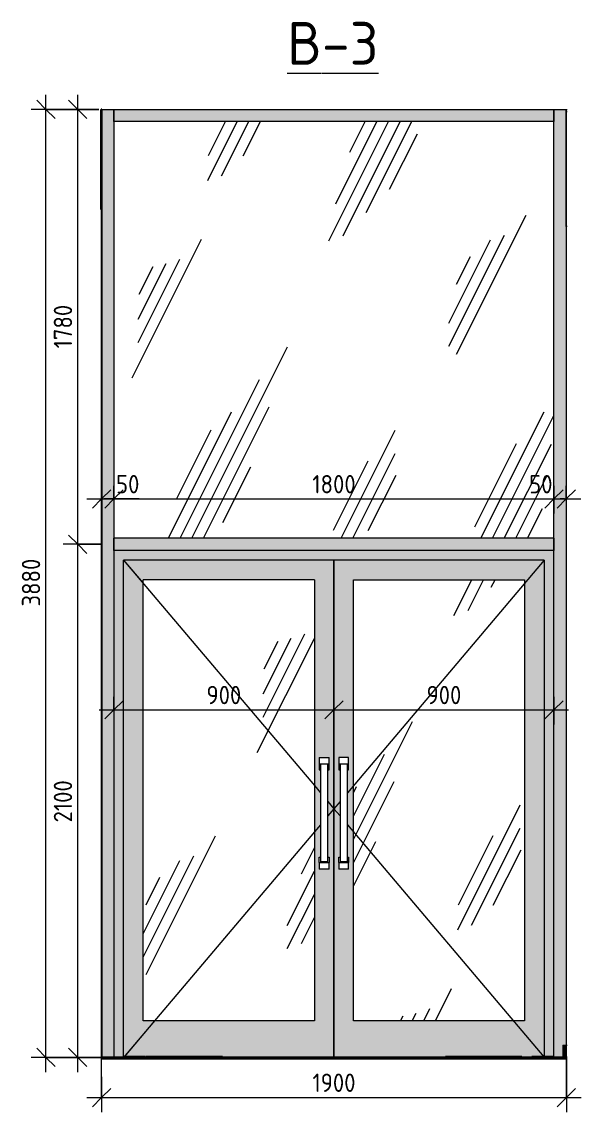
# Model space of a CAD drawing. Header units: millimetres. Extents: x 10994 to 23019, y 8176 to 23645.
# Drawn here: x 10994 to 13281, y 8176 to 12638 of the extents above; entities that cross this region are included whole.
import ezdxf

# ---------------------------------------------------------------- set-up
doc = ezdxf.new("R2010")
doc.units = ezdxf.units.MM
for name, color, linetype, lineweight in [('A-ANNO-DIMS', 7, 'Continuous', 9), ('A-ANNO-DIMS-50', 7, 'Continuous', 9), ('A-DETL', 7, 'Continuous', 9), ('A-DOOR', 7, 'Continuous', 9), ('A-FLOR', 7, 'Continuous', 9), ('A-GENM', 7, 'Continuous', 9), ('A-GLAZ-CURT', 7, 'Continuous', 9), ('A-GLAZ-CWMG', 7, 'Continuous', 9), ('A-WALL-PATT', 7, 'Continuous', 9), ('I-WALL', 7, 'Continuous', 9)]:
    doc.layers.add(name, color=color, linetype=linetype, lineweight=lineweight)
for name, color, linetype, lineweight, true_color in [('A-DOOR-GLAZ', 7, 'Continuous', 9, 0x8080ff), ('A-FLOR-1', 7, 'Continuous', 9, 0x787878), ('A-FLOR-FNSH-1', 7, 'Continuous', 35, 0x3c3c3c), ('A-FLOR-FNSH-2', 7, 'Continuous', 25, 0x3c3c3c), ('A-WALL-1', 7, 'Continuous', 25, 0x3c3c3c), ('G-ANNO-TEXT-1', 7, 'Continuous', 9, 0x3c3c3c), ('I-WALL-1', 7, 'Continuous', 9, 0x787878)]:
    doc.layers.add(name, color=color, linetype=linetype, lineweight=lineweight, true_color=true_color)
doc.styles.add('GOST Common', font='GOST_Common.ttf', dxfattribs={"height": 175})
doc.styles.add('ISOCPEUR', font='isocpeur.ttf', dxfattribs={"width": 0.9, "height": 75})
doc.dimstyles.new('ISO-1_5', dxfattribs={"dimscale": 304.8, "dimtxt": 74.698588, "dimasz": 0.246063, "dimexe": 0.19685, "dimexo": 0, "dimgap": 0, "dimtad": 1, "dimdec": 0, "dimrnd": 10, "dimzin": 0, "dimdsep": 46, "dimtxsty": 'ISOCPEUR', "dimblk1": 'OBLIQUE', "dimblk2": 'OBLIQUE', "dimsah": 1, "dimcen": 0.09, "dimdle": 0.19685, "dimazin": 0, "dimtfac": 1, "dimtdec": 4, "dimtix": 1, "dimtmove": 0, "dimatfit": 3, "dimfxl": 1, "dimtvp": 1, "dimtolj": 1, "dimtzin": 0, "dimarcsym": 2})
doc.dimstyles.new('ISO-1_5_1', dxfattribs={"dimscale": 304.8, "dimtxt": 74.698588, "dimasz": 0.246063, "dimexe": 0.19685, "dimexo": 0, "dimgap": 0, "dimtad": 1, "dimdec": 0, "dimrnd": 10, "dimzin": 0, "dimdsep": 46, "dimtxsty": 'ISOCPEUR', "dimblk1": 'OBLIQUE', "dimblk2": 'OBLIQUE', "dimsah": 1, "dimcen": 0.09, "dimdle": 0.19685, "dimazin": 0, "dimtfac": 1, "dimtdec": 4, "dimtix": 1, "dimtmove": 1, "dimatfit": 3, "dimfxl": 1, "dimtvp": 1, "dimtolj": 1, "dimtzin": 0, "dimarcsym": 2})
pattern_1 = [(63.435, (12275.5, 63.5), (-511.17, 1533.5), [635, -381, 635, -381, -807.81]), (63.435, (12275.5, 63.5), (-511.17, 1533.5), [-2032, 254, -553.8]), (63.435, (12243.7, 95.2), (-511.17, 1533.5), [508, -635, 381, -381, -934.81]), (63.435, (12243.7, 95.2), (-511.17, 1533.5), [-1905, 444.5, -490.3]), (63.435, (12243.7, 190.5), (-511.17, 1533.5), [381, -762, 254, -381, -1061.81]), (63.435, (12243.7, 190.5), (-511.17, 1533.5), [-1778, 571.5, -490.3]), (63.435, (12339, 95.2), (-511.17, 1533.5), [381, -762, 317.5, -12809.3]), (63.435, (12434.2, 190.5), (-511.17, 1533.5), [190.5, -952.5, 127, -12999.8]), (63.435, (12275.5, 349.2), (-511.17, 1533.5), [127, -952.5, 127, -508, -1125.31]), (63.435, (12275.5, 349.2), (-511.17, 1533.5), [-1714.5, 317.5, -807.8]), (63.435, (12847, 254), (-511.17, 1533.5), [635, -952.5, 762, -503.01]), (63.435, (12847, 158.8), (-511.17, 1533.5), [889, -635, 952.5, -376.01]), (63.435, (12910.5, 190.5), (-511.17, 1533.5), [1016, -508, 762, -553.81]), (63.435, (13005.7, 285.8), (-511.17, 1533.5), [635, -889, 508, -807.81]), (63.435, (12910.5, 476.2), (-511.17, 1533.5), [317.5, -1270, 381, -871.31]), (63.435, (13101, 381), (-511.17, 1533.5), [254, -1270, 254, -1061.81])]

# ---------------------------------------------------------------- blocks, each defined once
blk = doc.blocks.new('Плинтус - Плинтус светлый _сад_-33412388-В-3 3 этаж')
at = {"layer": 'A-GENM'}
blk.add_hatch(color=256, dxfattribs=at).paths.add_polyline_path([(13206.2, 8400), (13223.3, 8400), (13223.3, 8450), (13206.2, 8450)])
for q in [(13223.3, 8450), (13206.2, 8400)]:
    blk.add_line((13206.2, 8450), q, dxfattribs=at)
blk = doc.blocks.new('Дверь_Витражная_остекление_ - ВВ-7 остекление-32356329-В-3 3 этаж')
at = {"layer": 'A-DOOR'}
blk.add_hatch(color=256, dxfattribs=at).paths.add_polyline_path([(11370, 8400), (11410, 8400.5), (11410, 10435), (13130, 10435), (13130, 8402), (13170, 8402), (13170, 10475), (11370, 10475), (11370, 8400.2)])
h = blk.add_hatch(color=256, dxfattribs=at)
h.paths.add_polyline_path([(11455, 8402), (12270, 8402), (12270, 10435), (11410, 10435), (11410, 8402), (11411.1, 8402)])
h.paths.add_polyline_path([(12190, 8550), (11490, 8550), (11490, 10355), (12190, 10355), (12190, 8880.1)])
h.paths.add_polyline_path([(12210, 9170), (12210, 9220), (12215, 9220), (12215, 9577.5), (12210, 9577.5), (12210, 9627.5), (12250, 9627.5), (12250, 9577.5), (12245, 9577.5), (12245, 9220), (12250, 9220), (12250, 9170), (12210.7, 9170)])
h = blk.add_hatch(color=256, dxfattribs=at)
h.paths.add_polyline_path([(13050, 8400), (13080, 8400), (13080, 8402), (13130, 8402.5), (13130, 10435), (12270, 10435), (12270, 8402), (13038.4, 8402), (13038.4, 8400), (13043.6, 8400)])
h.paths.add_polyline_path([(12747.1, 8550), (12350, 8550), (12350, 10355), (13050, 10355), (13050, 8550)])
h.paths.add_polyline_path([(12310, 9170), (12290, 9170), (12290, 9220), (12295, 9220), (12295, 9577.5), (12290, 9577.5), (12290, 9627.5), (12330, 9627.5), (12330, 9577.5), (12325, 9577.5), (12325, 9220), (12330, 9220), (12330, 9170), (12315.2, 9170)])
h = blk.add_hatch(dxfattribs=at)
h.set_pattern_fill('FP_3', color=256, style=0, pattern_type=2)
h.set_pattern_definition(pattern_1)
h.paths.add_polyline_path([(12190, 8550), (12190, 10355), (11490, 10355), (11490, 8550), (11794.8, 8550)])
h = blk.add_hatch(dxfattribs=at)
h.set_pattern_fill('FP_3', color=256, style=0, pattern_type=2)
h.set_pattern_definition(pattern_1)
h.paths.add_polyline_path([(13050, 8550), (13050, 10355), (12350, 10355), (12350, 8550), (12747.1, 8550)])
for p, q in [((11410, 8402), (11410, 10435)), ((12270, 10435), (11410, 10435)), ((11410, 10435), (11490, 10340.3)), ((12270, 10435), (12270, 8402)), ((13130, 10435), (12270, 10435)), ((12270, 8402), (12270, 10435)), ((13130, 10435), (12325, 9482.6)), ((13130, 10435), (13130, 8402)), ((12350, 8550), (12350, 10355)), ((12350, 10355), (13050, 10355)), ((13050, 10355), (13050, 8550)), ((12210, 9627.5), (12210, 9600)), ((12210, 9627.5), (12250, 9627.5)), ((12250, 9600), (12210, 9600)), ((12210, 9600), (12210, 9577.5)), ((12215, 9600), (12215, 9200)), ((12245, 9200), (12245, 9600)), ((12250, 9600), (12250, 9627.5)), ((12250, 9577.5), (12250, 9600)), ((12290, 9627.5), (12290, 9600)), ((12330, 9627.5), (12290, 9627.5)), ((12330, 9600), (12290, 9600)), ((12290, 9600), (12290, 9577.5)), ((12295, 9600), (12295, 9200)), ((12325, 9200), (12325, 9600)), ((12330, 9600), (12330, 9627.5)), ((12330, 9577.5), (12330, 9600)), ((12210, 9577.5), (12215, 9577.5)), ((12245, 9577.5), (12250, 9577.5)), ((12290, 9577.5), (12295, 9577.5)), ((12325, 9577.5), (12330, 9577.5)), ((12190, 9512.2), (12215, 9482.6)), ((12245, 9447.1), (12270, 9417.5)), ((12270, 9417.5), (12245, 9387.9)), ((12295, 9447.1), (12270, 9417.5)), ((12270, 9417.5), (12295, 9387.9)), ((12215, 9352.4), (12190, 9322.8)), ((12325, 9352.4), (13128.3, 8402)), ((12210, 9197.5), (12210, 9220)), ((12210, 9220), (12215, 9220)), ((12210, 9197.5), (12210, 9170)), ((12210, 9197.5), (12250, 9197.5)), ((12245, 9200), (12215, 9200)), ((12245, 9220), (12250, 9220)), ((12250, 9220), (12250, 9197.5)), ((12250, 9170), (12250, 9197.5)), ((12290, 9197.5), (12290, 9220)), ((12290, 9220), (12295, 9220)), ((12290, 9197.5), (12290, 9170)), ((12290, 9197.5), (12330, 9197.5)), ((12325, 9200), (12295, 9200)), ((12325, 9220), (12330, 9220)), ((12330, 9220), (12330, 9197.5)), ((12330, 9170), (12330, 9197.5)), ((12250, 9170), (12210, 9170)), ((12330, 9170), (12290, 9170)), ((11536.8, 8550), (11411.7, 8402)), ((13050, 8550), (12350, 8550))]:
    blk.add_line(p, q, dxfattribs=at)
at = {"layer": 'A-DOOR-GLAZ'}
for p, q in [((12190, 10355), (11490, 10355)), ((11490, 8550), (11490, 10355)), ((12190, 10355), (12190, 8550)), ((12190, 8550), (11490, 8550))]:
    blk.add_line(p, q, dxfattribs=at)
blk = doc.blocks.new('Прямоугольный импост - Импост структурный с накладкой - 160мм Темный-32310142-В-3 3 этаж')
at = {"layer": 'A-GLAZ-CWMG'}
blk.add_hatch(color=256, dxfattribs=at).paths.add_polyline_path([(11320, 8400), (11370, 8400), (11370, 10500), (11320, 10500), (11320, 8403.3)])
blk.add_line((11370, 10500), (11370, 8400), dxfattribs=at)
blk = doc.blocks.new('Прямоугольный импост - Импост структурный с накладкой - 160мм Темный-32349419-В-3 3 этаж')
at = {"layer": 'A-GLAZ-CWMG'}
blk.add_hatch(color=256, dxfattribs=at).paths.add_polyline_path([(13180, 10500), (13220, 10500), (13220, 12280), (13170, 12280), (13170, 10500)])
for p, q in [((13170, 10500), (13170, 12280)), ((13220, 11800), (13220, 12280))]:
    blk.add_line(p, q, dxfattribs=at)
blk = doc.blocks.new('Системная панель - Стекло - 40мм-31922941-В-3 3 этаж')
at = {"layer": 'A-GLAZ-CURT'}
h = blk.add_hatch(dxfattribs=at)
h.set_pattern_fill('FP_3', color=256, style=0, pattern_type=2)
h.set_pattern_definition(pattern_1)
h.paths.add_polyline_path([(11370, 10525), (13170, 10525), (13170, 12230), (11370, 12230), (11370, 11308.9)])
blk = doc.blocks.new('Прямоугольный импост - Импост структурный с накладкой - 160мм Темный-31922943-В-3 3 этаж')
at = {"layer": 'A-GLAZ-CWMG'}
blk.add_hatch(color=256, dxfattribs=at).paths.add_polyline_path([(11370, 10500), (11370, 12280), (11320, 12280), (11320, 10500), (11360, 10500)])
blk.add_line((11370, 12280), (11370, 10500), dxfattribs=at)
blk = doc.blocks.new('Прямоугольный импост - Импост структурный с накладкой - 160мм Темный-32348142-В-3 3 этаж')
at = {"layer": 'A-GLAZ-CWMG'}
blk.add_hatch(color=256, dxfattribs=at).paths.add_polyline_path([(13170, 8400), (13206.2, 8400), (13206.2, 8450), (13220, 8450), (13220, 10500), (13170, 10500), (13170, 8402)])
blk.add_line((13170, 8402), (13170, 10500), dxfattribs=at)
blk = doc.blocks.new('Прямоугольный импост - Импост структурный с накладкой - 160мм Темный-31920698-В-3 3 этаж')
at = {"layer": 'A-GLAZ-CWMG'}
blk.add_hatch(color=256, dxfattribs=at).paths.add_polyline_path([(12271, 10475), (13170, 10475), (13170, 10525), (11370, 10525), (11370, 10475), (12270, 10475)])
for p, q in [((11370, 10475), (11370, 10525)), ((13170, 10525), (11370, 10525)), ((13170, 10525), (13170, 10475)), ((13170, 10475), (11370, 10475))]:
    blk.add_line(p, q, dxfattribs=at)
blk = doc.blocks.new('Прямоугольный импост - Импост структурный с накладкой - 160мм Темный-31920696-В-3 3 этаж')
at = {"layer": 'A-GLAZ-CWMG'}
blk.add_hatch(color=256, dxfattribs=at).paths.add_polyline_path([(13170, 12230), (13170, 12280), (11370, 12280), (11370, 12230), (12271, 12230)])
for p, q in [((11370, 12230), (11370, 12280)), ((13170, 12280), (13170, 12230)), ((13170, 12230), (11370, 12230))]:
    blk.add_line(p, q, dxfattribs=at)
blk = doc.blocks.new('DIMBLOCK1-В-3 3 этаж')
at = {"layer": 'A-ANNO-DIMS-50', "lineweight": 20}
for p, q in [((11222.4, 10500), (11184.9, 10537.5)), ((11222.4, 10500), (11259.9, 10462.5)), ((11222.4, 8400), (11184.9, 8437.5)), ((11222.4, 8400), (11259.9, 8362.5))]:
    blk.add_line(p, q, dxfattribs=at)
at = {"layer": 'A-ANNO-DIMS-50'}
for p, q in [((11320, 10500), (11162.4, 10500)), ((11222.4, 8340), (11222.4, 10500)), ((11222.4, 10500), (11320, 10500)), ((11320, 8400), (11162.4, 8400)), ((11222.4, 8400), (11320, 8400))]:
    blk.add_line(p, q, dxfattribs=at)
at = {"layer": 'A-ANNO-DIMS-50', "color": 0, "insert": (11124.4, 9361.7), "char_height": 75, "width": 212.029, "attachment_point": 1, "rotation": 90, "line_spacing_factor": 1.149209, "style": 'ISOCPEUR'}
blk.add_mtext('2100', dxfattribs=at)
blk = doc.blocks.new('_Oblique')
at = {"color": 0, "linetype": 'ByBlock', "lineweight": -2}
blk.add_line((-0.5, -0.5), (0.5, 0.5), dxfattribs=at)
blk = doc.blocks.new('DIMBLOCK2-В-3 3 этаж')
at = {"layer": 'A-ANNO-DIMS-50', "lineweight": 20}
for p, q in [((11222.4, 12280), (11184.9, 12317.5)), ((11222.4, 12280), (11259.9, 12242.5)), ((11222.4, 10500), (11184.9, 10537.5)), ((11222.4, 10500), (11259.9, 10462.5))]:
    blk.add_line(p, q, dxfattribs=at)
at = {"layer": 'A-ANNO-DIMS-50'}
for p, q in [((11222.4, 10500), (11222.4, 12340)), ((11309.1, 12280), (11162.4, 12280)), ((11222.4, 12280), (11309.1, 12280)), ((11320, 10500), (11162.4, 10500)), ((11222.4, 10500), (11320, 10500))]:
    blk.add_line(p, q, dxfattribs=at)
at = {"layer": 'A-ANNO-DIMS-50', "color": 0, "insert": (11124.4, 11301.7), "char_height": 75, "width": 212.029, "attachment_point": 1, "rotation": 90, "line_spacing_factor": 1.149209, "style": 'ISOCPEUR'}
blk.add_mtext('1780', dxfattribs=at)
blk = doc.blocks.new('DIMBLOCK3-В-3 3 этаж')
at = {"layer": 'A-ANNO-DIMS-50'}
for p, q in [((11370, 9875.5), (11370, 9762.4)), ((11370, 9822.4), (11370, 9875.5)), ((12270, 9875.5), (12270, 9762.4)), ((12270, 9822.4), (12270, 9875.5)), ((11310, 9822.4), (12270, 9822.4))]:
    blk.add_line(p, q, dxfattribs=at)
at = {"layer": 'A-ANNO-DIMS-50', "lineweight": 20}
for p, q in [((11370, 9822.4), (11332.5, 9784.9)), ((11370, 9822.4), (11407.5, 9859.9)), ((12270, 9822.4), (12232.5, 9784.9)), ((12270, 9822.4), (12307.5, 9859.9))]:
    blk.add_line(p, q, dxfattribs=at)
at = {"layer": 'A-ANNO-DIMS-50', "color": 0, "insert": (11748.9, 9920.4), "char_height": 75, "width": 170.658, "attachment_point": 1, "line_spacing_factor": 1.149209, "style": 'ISOCPEUR'}
blk.add_mtext('900', dxfattribs=at)
blk = doc.blocks.new('DIMBLOCK4-В-3 3 этаж')
at = {"layer": 'A-ANNO-DIMS-50'}
for p, q in [((12270, 9875.5), (12270, 9762.4)), ((12270, 9822.4), (12270, 9875.5)), ((13170, 9875.5), (13170, 9762.4)), ((13170, 9822.4), (13170, 9875.5)), ((12270, 9822.4), (13230, 9822.4))]:
    blk.add_line(p, q, dxfattribs=at)
at = {"layer": 'A-ANNO-DIMS-50', "lineweight": 20}
for p, q in [((12270, 9822.4), (12232.5, 9784.9)), ((12270, 9822.4), (12307.5, 9859.9)), ((13170, 9822.4), (13132.5, 9784.9)), ((13170, 9822.4), (13207.5, 9859.9))]:
    blk.add_line(p, q, dxfattribs=at)
at = {"layer": 'A-ANNO-DIMS-50', "color": 0, "insert": (12648.9, 9920.4), "char_height": 75, "width": 170.658, "attachment_point": 1, "line_spacing_factor": 1.149209, "style": 'ISOCPEUR'}
blk.add_mtext('900', dxfattribs=at)
blk = doc.blocks.new('DIMBLOCK5-В-3 3 этаж')
at = {"layer": 'A-ANNO-DIMS-50'}
for p, q in [((11370, 10738.5), (11370, 10625.4)), ((11370, 10685.4), (11370, 10738.5)), ((13170, 10738.5), (13170, 10625.4)), ((13170, 10685.4), (13170, 10738.5)), ((11370, 10685.4), (13170, 10685.4))]:
    blk.add_line(p, q, dxfattribs=at)
at = {"layer": 'A-ANNO-DIMS-50', "lineweight": 20}
for p, q in [((11370, 10685.4), (11407.5, 10722.9)), ((13170, 10685.4), (13207.5, 10722.9)), ((11370, 10685.4), (11332.5, 10647.9)), ((13170, 10685.4), (13132.5, 10647.9))]:
    blk.add_line(p, q, dxfattribs=at)
at = {"layer": 'A-ANNO-DIMS-50', "color": 0, "insert": (12181.7, 10783.4), "char_height": 75, "width": 212.029, "attachment_point": 1, "line_spacing_factor": 1.149209, "style": 'ISOCPEUR'}
blk.add_mtext('1800', dxfattribs=at)
blk = doc.blocks.new('DIMBLOCK6-В-3 3 этаж')
at = {"layer": 'A-ANNO-DIMS-50'}
for p, q in [((13170, 10738.5), (13170, 10625.4)), ((13170, 10685.4), (13170, 10738.5)), ((13220, 10738.5), (13220, 10625.4)), ((13220, 10685.4), (13220, 10738.5)), ((13068.5, 10685.4), (13213.3, 10685.4)), ((13170, 10685.4), (13280, 10685.4)), ((13213.3, 10685.4), (13195, 10685.4))]:
    blk.add_line(p, q, dxfattribs=at)
at = {"layer": 'A-ANNO-DIMS-50', "lineweight": 20}
for p, q in [((13170, 10685.4), (13207.5, 10722.9)), ((13220, 10685.4), (13257.5, 10722.9)), ((13170, 10685.4), (13132.5, 10647.9)), ((13220, 10685.4), (13182.5, 10647.9))]:
    blk.add_line(p, q, dxfattribs=at)
at = {"layer": 'A-ANNO-DIMS-50', "color": 0, "insert": (13068.5, 10783.4), "char_height": 75, "width": 113.772, "attachment_point": 1, "line_spacing_factor": 1.149209, "style": 'ISOCPEUR'}
blk.add_mtext('50', dxfattribs=at)
blk = doc.blocks.new('DIMBLOCK7-В-3 3 этаж')
at = {"layer": 'A-ANNO-DIMS-50'}
for p, q in [((11320, 10738.5), (11320, 10625.4)), ((11320, 10685.4), (11320, 10738.5)), ((11370, 10738.5), (11370, 10625.4)), ((11370, 10685.4), (11370, 10738.5)), ((11260, 10685.4), (11430, 10685.4)), ((11329.1, 10685.4), (11345, 10685.4)), ((11473.9, 10685.4), (11329.1, 10685.4))]:
    blk.add_line(p, q, dxfattribs=at)
at = {"layer": 'A-ANNO-DIMS-50', "lineweight": 20}
for p, q in [((11320, 10685.4), (11357.5, 10722.9)), ((11370, 10685.4), (11407.5, 10722.9)), ((11320, 10685.4), (11282.5, 10647.9)), ((11370, 10685.4), (11332.5, 10647.9))]:
    blk.add_line(p, q, dxfattribs=at)
at = {"layer": 'A-ANNO-DIMS-50', "color": 0, "insert": (11379.1, 10783.4), "char_height": 75, "width": 113.772, "attachment_point": 1, "line_spacing_factor": 1.149209, "style": 'ISOCPEUR'}
blk.add_mtext('50', dxfattribs=at)
blk = doc.blocks.new('DIMBLOCK8-В-3 3 этаж')
at = {"layer": 'A-ANNO-DIMS-50'}
for p, q in [((11320, 8235.7), (11320, 8395)), ((13221.2, 8400), (13221.2, 8175.7)), ((13221.2, 8235.7), (13221.2, 8400)), ((11320, 8320), (11320, 8175.7)), ((11260, 8235.7), (13281.2, 8235.7))]:
    blk.add_line(p, q, dxfattribs=at)
at = {"layer": 'A-ANNO-DIMS-50', "lineweight": 20}
for p, q in [((11320, 8235.7), (11357.5, 8273.2)), ((13221.2, 8235.7), (13258.7, 8273.2)), ((11320, 8235.7), (11282.5, 8198.2)), ((13221.2, 8235.7), (13183.7, 8198.2))]:
    blk.add_line(p, q, dxfattribs=at)
at = {"layer": 'A-ANNO-DIMS-50', "color": 0, "insert": (12182.3, 8333.7), "char_height": 75, "width": 212.029, "attachment_point": 1, "line_spacing_factor": 1.149209, "style": 'ISOCPEUR'}
blk.add_mtext('1900', dxfattribs=at)
blk = doc.blocks.new('DIMBLOCK9-В-3 3 этаж')
at = {"layer": 'A-ANNO-DIMS-50', "lineweight": 20}
for p, q in [((11091.9, 12280), (11054.4, 12317.5)), ((11091.9, 12280), (11129.4, 12242.5)), ((11091.9, 8400), (11054.4, 8437.5)), ((11091.9, 8400), (11129.4, 8362.5))]:
    blk.add_line(p, q, dxfattribs=at)
at = {"layer": 'A-ANNO-DIMS-50'}
for p, q in [((11091.9, 8340), (11091.9, 12340)), ((11309.1, 12280), (11031.9, 12280)), ((11091.9, 12280), (11309.1, 12280)), ((11320, 8400), (11031.9, 8400)), ((11091.9, 8400), (11320, 8400))]:
    blk.add_line(p, q, dxfattribs=at)
at = {"layer": 'A-ANNO-DIMS-50', "color": 0, "insert": (10993.9, 10245.2), "char_height": 75, "width": 227.543, "attachment_point": 1, "rotation": 90, "line_spacing_factor": 1.149209, "style": 'ISOCPEUR'}
blk.add_mtext('3880', dxfattribs=at)

msp = doc.modelspace()

# ---------------------------------------------------------------- hatches: boundary and pattern name
at = {"layer": 'A-FLOR'}
for points in [[(11500, 8400), (11501.6, 8400), (11501.6, 8402), (11500, 8402), (11500, 8401.1)], [(11902.8, 8400), (12270, 8400), (12270, 8402), (11814, 8402), (11814, 8400)], [(12726, 8400), (12726, 8402), (12270, 8402), (12270, 8400), (12637.3, 8400)]]:
    msp.add_hatch(color=256, dxfattribs=at).paths.add_polyline_path(points)
at = {"layer": 'A-FLOR-1'}
h = msp.add_hatch(color=256, dxfattribs=at)
h.paths.add_polyline_path([(11814, 8400), (11814, 8402), (11501.6, 8402), (11501.6, 8400), (11794.8, 8400)])
h.paths.add_polyline_path([(13038.4, 8400), (13038.4, 8402), (12726, 8402), (12726, 8400), (12747.1, 8400)])
h.paths.add_polyline_path([(11490, 8400), (11500, 8400), (11500, 8402), (11410, 8402), (11410, 8400)])
h.paths.add_polyline_path([(13130, 8400), (13170, 8400), (13170, 8402), (13080, 8402), (13080, 8400)])
at = {"layer": 'A-WALL-PATT'}
msp.add_hatch(color=256, dxfattribs=at).paths.add_polyline_path([(13222.4, 8450), (13223.3, 8450), (13223.3, 11800), (13220, 11800), (13220, 8450)])
at = {"layer": 'I-WALL'}
msp.add_hatch(color=256, dxfattribs=at).paths.add_polyline_path([(13223.3, 12270), (13223.3, 12280), (13220, 12280), (13220, 12270)])
at = {"layer": 'I-WALL-1'}
h = msp.add_hatch(dxfattribs=at)
h.set_pattern_fill('FP_1', color=256, style=0, pattern_type=2)
h.set_pattern_definition([(135, (12148.46, 0), (-35.35534, -35.35534), [])])
h.paths.add_polyline_path([(11320, 8395), (11320, 12280), (11318.7, 12280), (11318.7, 8395)])
h = msp.add_hatch(dxfattribs=at)
h.set_pattern_fill('FP_2', color=256, style=0, pattern_type=2)
h.set_pattern_definition([(0, (12148.461, 0), (60.96, 15.24), [5.029, -40.691, 5.029, -40.691, -243.84]), (0, (12148.461, 0), (60.96, 15.24), [-91.44, 5.029, -86.411, 5.029, -40.691, -106.68]), (0, (12148.461, 0), (60.96, 15.24), [-228.6, 5.029, -25.451, 5.029, -71.171]), (120, (12171.321, 7.62), (-43.678227, 45.172909), [5.029, -40.691, 5.029, -40.691, -243.84]), (120, (12171.321, 7.62), (-43.678227, 45.172909), [-91.44, 5.029, -86.411, 5.029, -40.691, -106.68]), (120, (12171.321, 7.62), (-43.678227, 45.172909), [-228.6, 5.029, -25.451, 5.029, -71.171]), (240, (12178.941, 38.1), (-17.281773, -60.412909), [5.029, -40.691, 5.029, -40.691, -243.84]), (240, (12178.941, 38.1), (-17.281773, -60.412909), [-91.44, 5.029, -86.411, 5.029, -40.691, -106.68]), (240, (12178.941, 38.1), (-17.281773, -60.412909), [-228.6, 5.029, -25.451, 5.029, -71.171])])
h.paths.add_polyline_path([(11320, 8395), (11340, 8395), (11340, 8400), (11320, 8400)])

# ---------------------------------------------------------------- linework, layer by layer
at = {"layer": 'A-DETL'}
for p, q in [((11410, 10435), (12190, 9512.3)), ((12190, 9322.8), (11410, 8400))]:
    msp.add_line(p, q, dxfattribs=at)
at = {"layer": 'A-FLOR'}
for p, q in [((11320, 12280), (13223.3, 12280)), ((11320, 8395), (11318.7, 8395)), ((11500, 8402), (11501.6, 8402)), ((11814, 8402), (12726, 8402)), ((12270, 8402), (12270, 8400))]:
    msp.add_line(p, q, dxfattribs=at)
at = {"layer": 'A-FLOR-FNSH-1'}
for p, q in [((11320, 12280), (11318.7, 12280)), ((11320, 11870), (11320, 12280)), ((11318.7, 11870), (11320, 11870))]:
    msp.add_line(p, q, dxfattribs=at)
at = {"layer": 'A-FLOR-FNSH-2'}
for p, q in [((13223.3, 8400), (11320, 8400)), ((11320, 8395), (13223.3, 8395)), ((11500, 8402), (11410, 8402)), ((11410, 8402), (11410, 8400)), ((11500, 8400), (11500, 8402)), ((11814, 8402), (11501.6, 8402)), ((11501.6, 8402), (11501.6, 8400)), ((11814, 8400), (11814, 8402)), ((13038.4, 8402), (12726, 8402)), ((12726, 8402), (12726, 8400)), ((13038.4, 8400), (13038.4, 8402)), ((13170, 8402), (13080, 8402)), ((13080, 8402), (13080, 8400)), ((13170, 8400), (13170, 8402))]:
    msp.add_line(p, q, dxfattribs=at)
at = {"layer": 'A-WALL-1'}
for p, q in [((11320, 12280.4), (11320, 8394.4)), ((11340, 8394.4), (11340, 8400))]:
    msp.add_line(p, q, dxfattribs=at)
at = {"layer": 'I-WALL'}
for p, q in [((13223.3, 12270), (13220, 12270)), ((13220, 12270), (13220, 8450)), ((13223.3, 11800), (13220, 11800))]:
    msp.add_line(p, q, dxfattribs=at)

# ---------------------------------------------------------------- block references
at = {"layer": 'A-DOOR'}
msp.add_blockref('Дверь_Витражная_остекление_ - ВВ-7 остекление-32356329-В-3 3 этаж', (0, 0), dxfattribs=at)
at = {"layer": 'A-GENM'}
msp.add_blockref('Плинтус - Плинтус светлый _сад_-33412388-В-3 3 этаж', (0, 0), dxfattribs=at)
at = {"layer": 'A-GLAZ-CURT'}
msp.add_blockref('Системная панель - Стекло - 40мм-31922941-В-3 3 этаж', (0, 0), dxfattribs=at)
at = {"layer": 'A-GLAZ-CWMG'}
for name in ['Прямоугольный импост - Импост структурный с накладкой - 160мм Темный-31922943-В-3 3 этаж', 'Прямоугольный импост - Импост структурный с накладкой - 160мм Темный-31920696-В-3 3 этаж', 'Прямоугольный импост - Импост структурный с накладкой - 160мм Темный-32349419-В-3 3 этаж', 'Прямоугольный импост - Импост структурный с накладкой - 160мм Темный-32310142-В-3 3 этаж', 'Прямоугольный импост - Импост структурный с накладкой - 160мм Темный-31920698-В-3 3 этаж', 'Прямоугольный импост - Импост структурный с накладкой - 160мм Темный-32348142-В-3 3 этаж']:
    msp.add_blockref(name, (0, 0), dxfattribs=at)

# ---------------------------------------------------------------- texts
at = {"layer": 'G-ANNO-TEXT-1', "char_height": 175, "attachment_point": 1, "style": 'GOST Common'}
for s, insert, width in [('\\L\\fGOST Common|b0|i0|c204|p34|;\\LВ', (12078.9, 12637.7), 172.363), ('\\L-3', (12221.1, 12637.7), 300.633)]:
    msp.add_mtext(s, dxfattribs=dict(at, insert=insert, width=width))

# ---------------------------------------------------------------- dimensions: what is measured, and where the dimension line sits
at = {"layer": 'A-ANNO-DIMS'}
for base, p1, p2, override, picture, middle in [((11091.9, 12280), (11320, 8400), (11309.1, 12280), {"dimpost": '<>', "dimfxl": 3880.015193}, 'DIMBLOCK9-В-3 3 этаж', (11054.4, 10340)), ((11222.4, 12280), (11320, 10500), (11309.1, 12280), {"dimpost": '<>', "dimfxl": 1780.033116}, 'DIMBLOCK2-В-3 3 этаж', (11184.9, 11390)), ((11222.4, 10500), (11320, 8400), (11320, 10500), {"dimpost": '<>', "dimfxl": 2100}, 'DIMBLOCK1-В-3 3 этаж', (11184.9, 9450))]:
    dim = msp.add_linear_dim(base=base, p1=p1, p2=p2, angle=90, dimstyle='ISO-1_5', override=override, dxfattribs=at)
    dim.commit()
    dim.dimension.update_dxf_attribs({"geometry": picture, "text_midpoint": middle})
for base, p1, p2, override, picture, middle in [((11370, 10685.4), (11320, 10738.5), (11370, 10738.5), {"dimpost": '<>', "dimfxl": 50.00001}, 'DIMBLOCK7-В-3 3 этаж', (11436, 10733.4)), ((13220, 10685.4), (13170, 10738.5), (13220, 10738.5), {"dimpost": '<>', "dimfxl": 50}, 'DIMBLOCK6-В-3 3 этаж', (13125.4, 10733.4))]:
    dim = msp.add_linear_dim(base=base, p1=p1, p2=p2, dimstyle='ISO-1_5_1', override=override, dxfattribs=at)
    dim.commit()
    dim.dimension.update_dxf_attribs({"geometry": picture, "text_midpoint": middle, "dimtype": 160})
for base, p1, p2, override, picture, middle in [((13170, 10685.4), (11370, 10738.5), (13170, 10738.5), {"dimpost": '<>', "dimfxl": 1799.99999}, 'DIMBLOCK5-В-3 3 этаж', (12270, 10722.9)), ((12270, 9822.4), (11370, 9875.5), (12270, 9875.5), {"dimpost": '<>', "dimfxl": 899.999995}, 'DIMBLOCK3-В-3 3 этаж', (11820, 9859.9)), ((13170, 9822.4), (12270, 9875.5), (13170, 9875.5), {"dimpost": '<>', "dimfxl": 899.999995}, 'DIMBLOCK4-В-3 3 этаж', (12720, 9859.9)), ((13221.2, 8235.7), (11320, 8320), (13221.2, 8400), {"dimpost": '<>', "dimfxl": 1902.923485}, 'DIMBLOCK8-В-3 3 этаж', (12270.6, 8273.2))]:
    dim = msp.add_linear_dim(base=base, p1=p1, p2=p2, dimstyle='ISO-1_5', override=override, dxfattribs=at)
    dim.commit()
    dim.dimension.update_dxf_attribs({"geometry": picture, "text_midpoint": middle})

doc.saveas('drawing.dxf')
